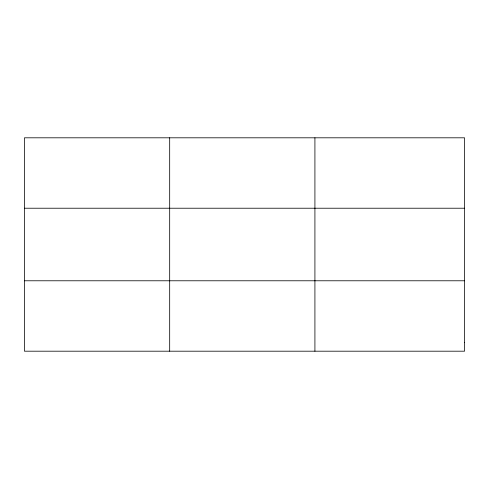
<?xml version="1.0" encoding="UTF-8"?>
<svg xmlns="http://www.w3.org/2000/svg" width="489" height="489" viewBox="0 0 489 489"><rect width="100%" height="100%" fill="white"/><g stroke="black" fill="none" stroke-linecap="round" stroke-linejoin="round"><path stroke-width="0.73" d="M169.683 137.806L169.683 351.194M314.916 137.806L314.916 351.194M24.45 208.222L464.55 208.222M24.45 280.778L464.55 280.778M464.55 342.392L464.55 351.194L24.45 351.194L24.45 137.806L464.55 137.806L464.55 342.392"/></g></svg>
